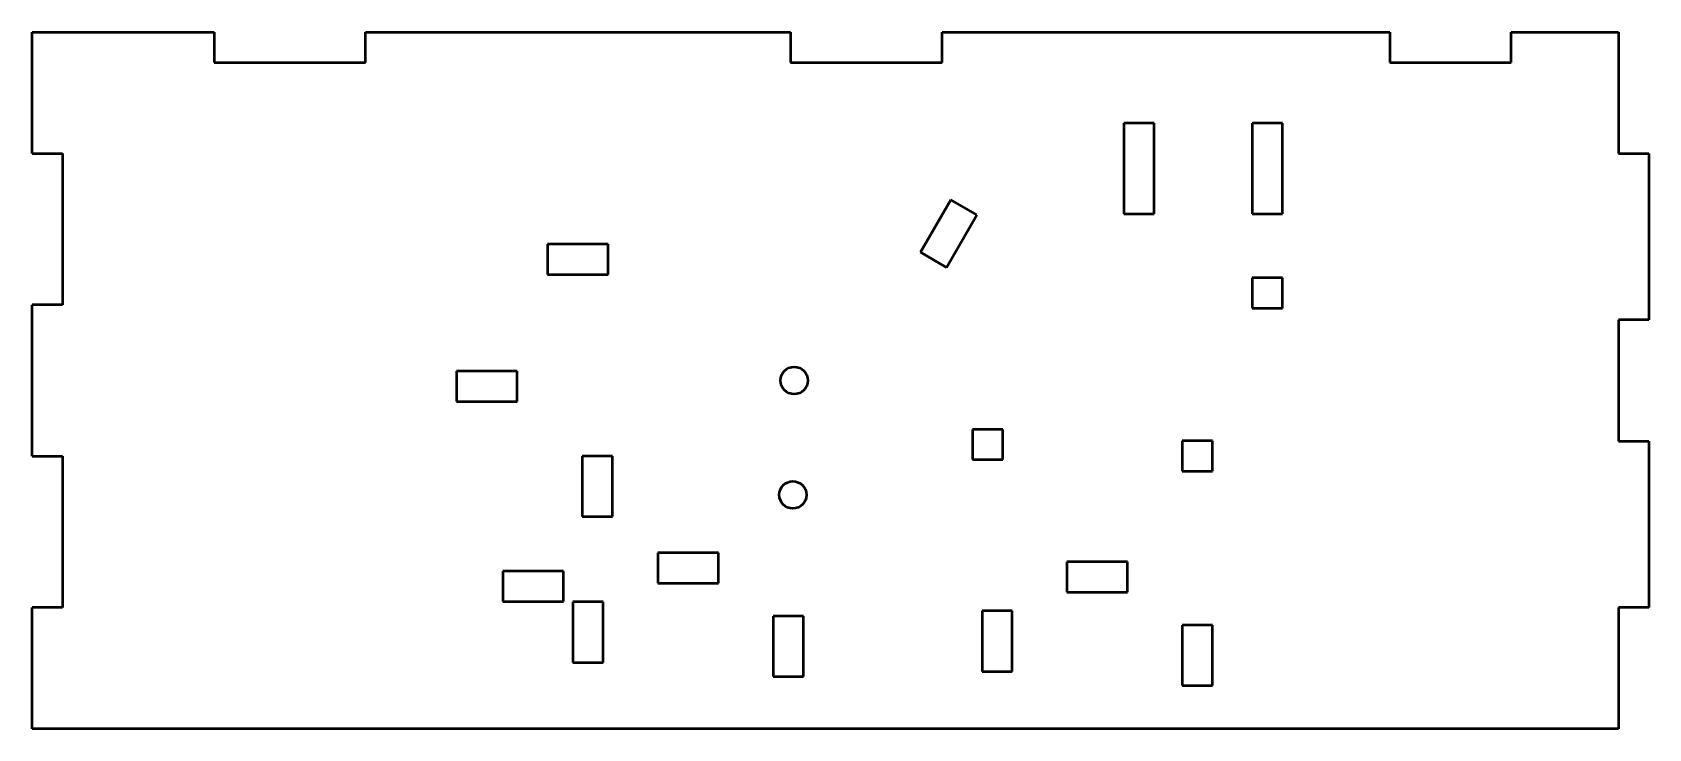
# Model space of a CAD drawing. Header units: inches. Extents: x 2.71 to 9.38, y 5.33 to 8.2.
import ezdxf

# ---------------------------------------------------------------- set-up
doc = ezdxf.new("R2010")
doc.units = ezdxf.units.IN
doc.header["$LTSCALE"] = 0.75
doc.header["$MEASUREMENT"] = 0
doc.layers.add('Visible', color=7, linetype='Continuous', lineweight=50)

msp = doc.modelspace()

# ---------------------------------------------------------------- linework, layer by layer
at = {"layer": 'Visible', "extrusion": (0, 1, 0)}
for p, q in [((2.713964, 8.202457, 0.0625), (3.463964, 8.202457, 0.0625)), ((2.713964, 7.702457, 0.0625), (2.713964, 8.202457, 0.0625)), ((3.463964, 8.202457, 0.0625), (3.463964, 8.077457, 0.0625)), ((4.088964, 8.202457, 0.0625), (5.842015, 8.202457, 0.0625)), ((4.088964, 8.077457, 0.0625), (4.088964, 8.202457, 0.0625)), ((5.842015, 8.202457, 0.0625), (5.842015, 8.077457, 0.0625)), ((6.467015, 8.202457, 0.0625), (8.313423, 8.202457, 0.0625)), ((6.467015, 8.077457, 0.0625), (6.467015, 8.202457, 0.0625)), ((8.313423, 8.202457, 0.0625), (8.313423, 8.077457, 0.0625)), ((8.813423, 8.202457, 0.0625), (9.256287, 8.202457, 0.0625)), ((8.813423, 8.077457, 0.0625), (8.813423, 8.202457, 0.0625)), ((9.256287, 8.202457, 0.0625), (9.256287, 7.702457, 0.0625)), ((3.463964, 8.077457, 0.0625), (4.088964, 8.077457, 0.0625)), ((5.842015, 8.077457, 0.0625), (6.467015, 8.077457, 0.0625)), ((8.313423, 8.077457, 0.0625), (8.813423, 8.077457, 0.0625)), ((7.217015, 7.827457, 0.0625), (7.217015, 7.452457, 0.0625)), ((7.342015, 7.827457, 0.0625), (7.217015, 7.827457, 0.0625)), ((7.342015, 7.452457, 0.0625), (7.342015, 7.827457, 0.0625)), ((7.745559, 7.827457, 0.0625), (7.745559, 7.452457, 0.0625)), ((7.870559, 7.827457, 0.0625), (7.745559, 7.827457, 0.0625)), ((7.870559, 7.452457, 0.0625), (7.870559, 7.827457, 0.0625)), ((2.713964, 7.702457, 0.0625), (2.838964, 7.702457, 0.0625)), ((2.838964, 7.702457, 0.0625), (2.838964, 7.077457, 0.0625)), ((9.256287, 7.702457, 0.0625), (9.381287, 7.702457, 0.0625)), ((9.381287, 7.702457, 0.0625), (9.381287, 7.014957, 0.0625)), ((6.502105, 7.510711, 0.0625), (6.377105, 7.294204, 0.0625)), ((6.610358, 7.448211, 0.0625), (6.502105, 7.510711, 0.0625)), ((6.485358, 7.231704, 0.0625), (6.610358, 7.448211, 0.0625)), ((7.217015, 7.452457, 0.0625), (7.342015, 7.452457, 0.0625)), ((7.745559, 7.452457, 0.0625), (7.870559, 7.452457, 0.0625)), ((4.838964, 7.327457, 0.0625), (4.838964, 7.202457, 0.0625)), ((5.088964, 7.327457, 0.0625), (4.838964, 7.327457, 0.0625)), ((5.088964, 7.202457, 0.0625), (5.088964, 7.327457, 0.0625)), ((6.377105, 7.294204, 0.0625), (6.485358, 7.231704, 0.0625)), ((4.838964, 7.202457, 0.0625), (5.088964, 7.202457, 0.0625)), ((7.745559, 7.188186, 0.0625), (7.745559, 7.063186, 0.0625)), ((7.870559, 7.188186, 0.0625), (7.745559, 7.188186, 0.0625)), ((7.870559, 7.063186, 0.0625), (7.870559, 7.188186, 0.0625)), ((2.713964, 6.452457, 0.0625), (2.713964, 7.077457, 0.0625)), ((2.838964, 7.077457, 0.0625), (2.713964, 7.077457, 0.0625)), ((7.745559, 7.063186, 0.0625), (7.870559, 7.063186, 0.0625)), ((9.256287, 7.014957, 0.0625), (9.256287, 6.514957, 0.0625)), ((9.381287, 7.014957, 0.0625), (9.256287, 7.014957, 0.0625)), ((4.46357, 6.803343, 0.0625), (4.46357, 6.678343, 0.0625)), ((4.71357, 6.803343, 0.0625), (4.46357, 6.803343, 0.0625)), ((4.71357, 6.678343, 0.0625), (4.71357, 6.803343, 0.0625)), ((4.46357, 6.678343, 0.0625), (4.71357, 6.678343, 0.0625)), ((6.592015, 6.563186, 0.0625), (6.592015, 6.438186, 0.0625)), ((6.717015, 6.563186, 0.0625), (6.592015, 6.563186, 0.0625)), ((6.717015, 6.438186, 0.0625), (6.717015, 6.563186, 0.0625)), ((7.457173, 6.515942, 0.0625), (7.457173, 6.390942, 0.0625)), ((7.582173, 6.515942, 0.0625), (7.457173, 6.515942, 0.0625)), ((7.582173, 6.390942, 0.0625), (7.582173, 6.515942, 0.0625)), ((9.256287, 6.514957, 0.0625), (9.381287, 6.514957, 0.0625)), ((9.381287, 6.514957, 0.0625), (9.381287, 5.827457, 0.0625)), ((2.713964, 6.452457, 0.0625), (2.838964, 6.452457, 0.0625)), ((2.838964, 6.452457, 0.0625), (2.838964, 5.827457, 0.0625)), ((4.982271, 6.45295, 0.0625), (4.982271, 6.20295, 0.0625)), ((5.107271, 6.45295, 0.0625), (4.982271, 6.45295, 0.0625)), ((5.107271, 6.20295, 0.0625), (5.107271, 6.45295, 0.0625)), ((6.592015, 6.438186, 0.0625), (6.717015, 6.438186, 0.0625)), ((7.457173, 6.390942, 0.0625), (7.582173, 6.390942, 0.0625)), ((4.982271, 6.20295, 0.0625), (5.107271, 6.20295, 0.0625)), ((5.294279, 6.053442, 0.0625), (5.294279, 5.928442, 0.0625)), ((5.544279, 6.053442, 0.0625), (5.294279, 6.053442, 0.0625)), ((5.544279, 5.928442, 0.0625), (5.544279, 6.053442, 0.0625)), ((6.981779, 6.015942, 0.0625), (6.981779, 5.890942, 0.0625)), ((7.231779, 6.015942, 0.0625), (6.981779, 6.015942, 0.0625)), ((7.231779, 5.890942, 0.0625), (7.231779, 6.015942, 0.0625)), ((4.655007, 5.977556, 0.0625), (4.655007, 5.852556, 0.0625)), ((4.905007, 5.977556, 0.0625), (4.655007, 5.977556, 0.0625)), ((4.905007, 5.852556, 0.0625), (4.905007, 5.977556, 0.0625)), ((5.294279, 5.928442, 0.0625), (5.544279, 5.928442, 0.0625)), ((6.981779, 5.890942, 0.0625), (7.231779, 5.890942, 0.0625)), ((2.713964, 5.327457, 0.0625), (2.713964, 5.827457, 0.0625)), ((2.838964, 5.827457, 0.0625), (2.713964, 5.827457, 0.0625)), ((4.655007, 5.852556, 0.0625), (4.905007, 5.852556, 0.0625)), ((5.068885, 5.851178, 0.0625), (4.943885, 5.851178, 0.0625)), ((4.943885, 5.851178, 0.0625), (4.943885, 5.601178, 0.0625)), ((5.068885, 5.601178, 0.0625), (5.068885, 5.851178, 0.0625)), ((6.631385, 5.813678, 0.0625), (6.631385, 5.563678, 0.0625)), ((6.756385, 5.813678, 0.0625), (6.631385, 5.813678, 0.0625)), ((6.756385, 5.563678, 0.0625), (6.756385, 5.813678, 0.0625)), ((9.256287, 5.827457, 0.0625), (9.256287, 5.327457, 0.0625)), ((9.381287, 5.827457, 0.0625), (9.256287, 5.827457, 0.0625)), ((5.769673, 5.792615, 0.0625), (5.769673, 5.542615, 0.0625)), ((5.894673, 5.792615, 0.0625), (5.769673, 5.792615, 0.0625)), ((5.894673, 5.542615, 0.0625), (5.894673, 5.792615, 0.0625)), ((7.457173, 5.755115, 0.0625), (7.457173, 5.505115, 0.0625)), ((7.582173, 5.755115, 0.0625), (7.457173, 5.755115, 0.0625)), ((7.582173, 5.505115, 0.0625), (7.582173, 5.755115, 0.0625)), ((4.943885, 5.601178, 0.0625), (5.068885, 5.601178, 0.0625)), ((5.769673, 5.542615, 0.0625), (5.894673, 5.542615, 0.0625)), ((6.631385, 5.563678, 0.0625), (6.756385, 5.563678, 0.0625)), ((7.457173, 5.505115, 0.0625), (7.582173, 5.505115, 0.0625)), ((9.256287, 5.327457, 0.0625), (2.713964, 5.327457, 0.0625))]:
    msp.add_line(p, q, dxfattribs=at)
at = {"layer": 'Visible'}
for centre in [(5.856287, 6.764957, 0.0625), (5.851326, 6.292516, 0.0625)]:
    msp.add_circle(centre, 0.05625, dxfattribs=at)

doc.saveas('drawing.dxf')
